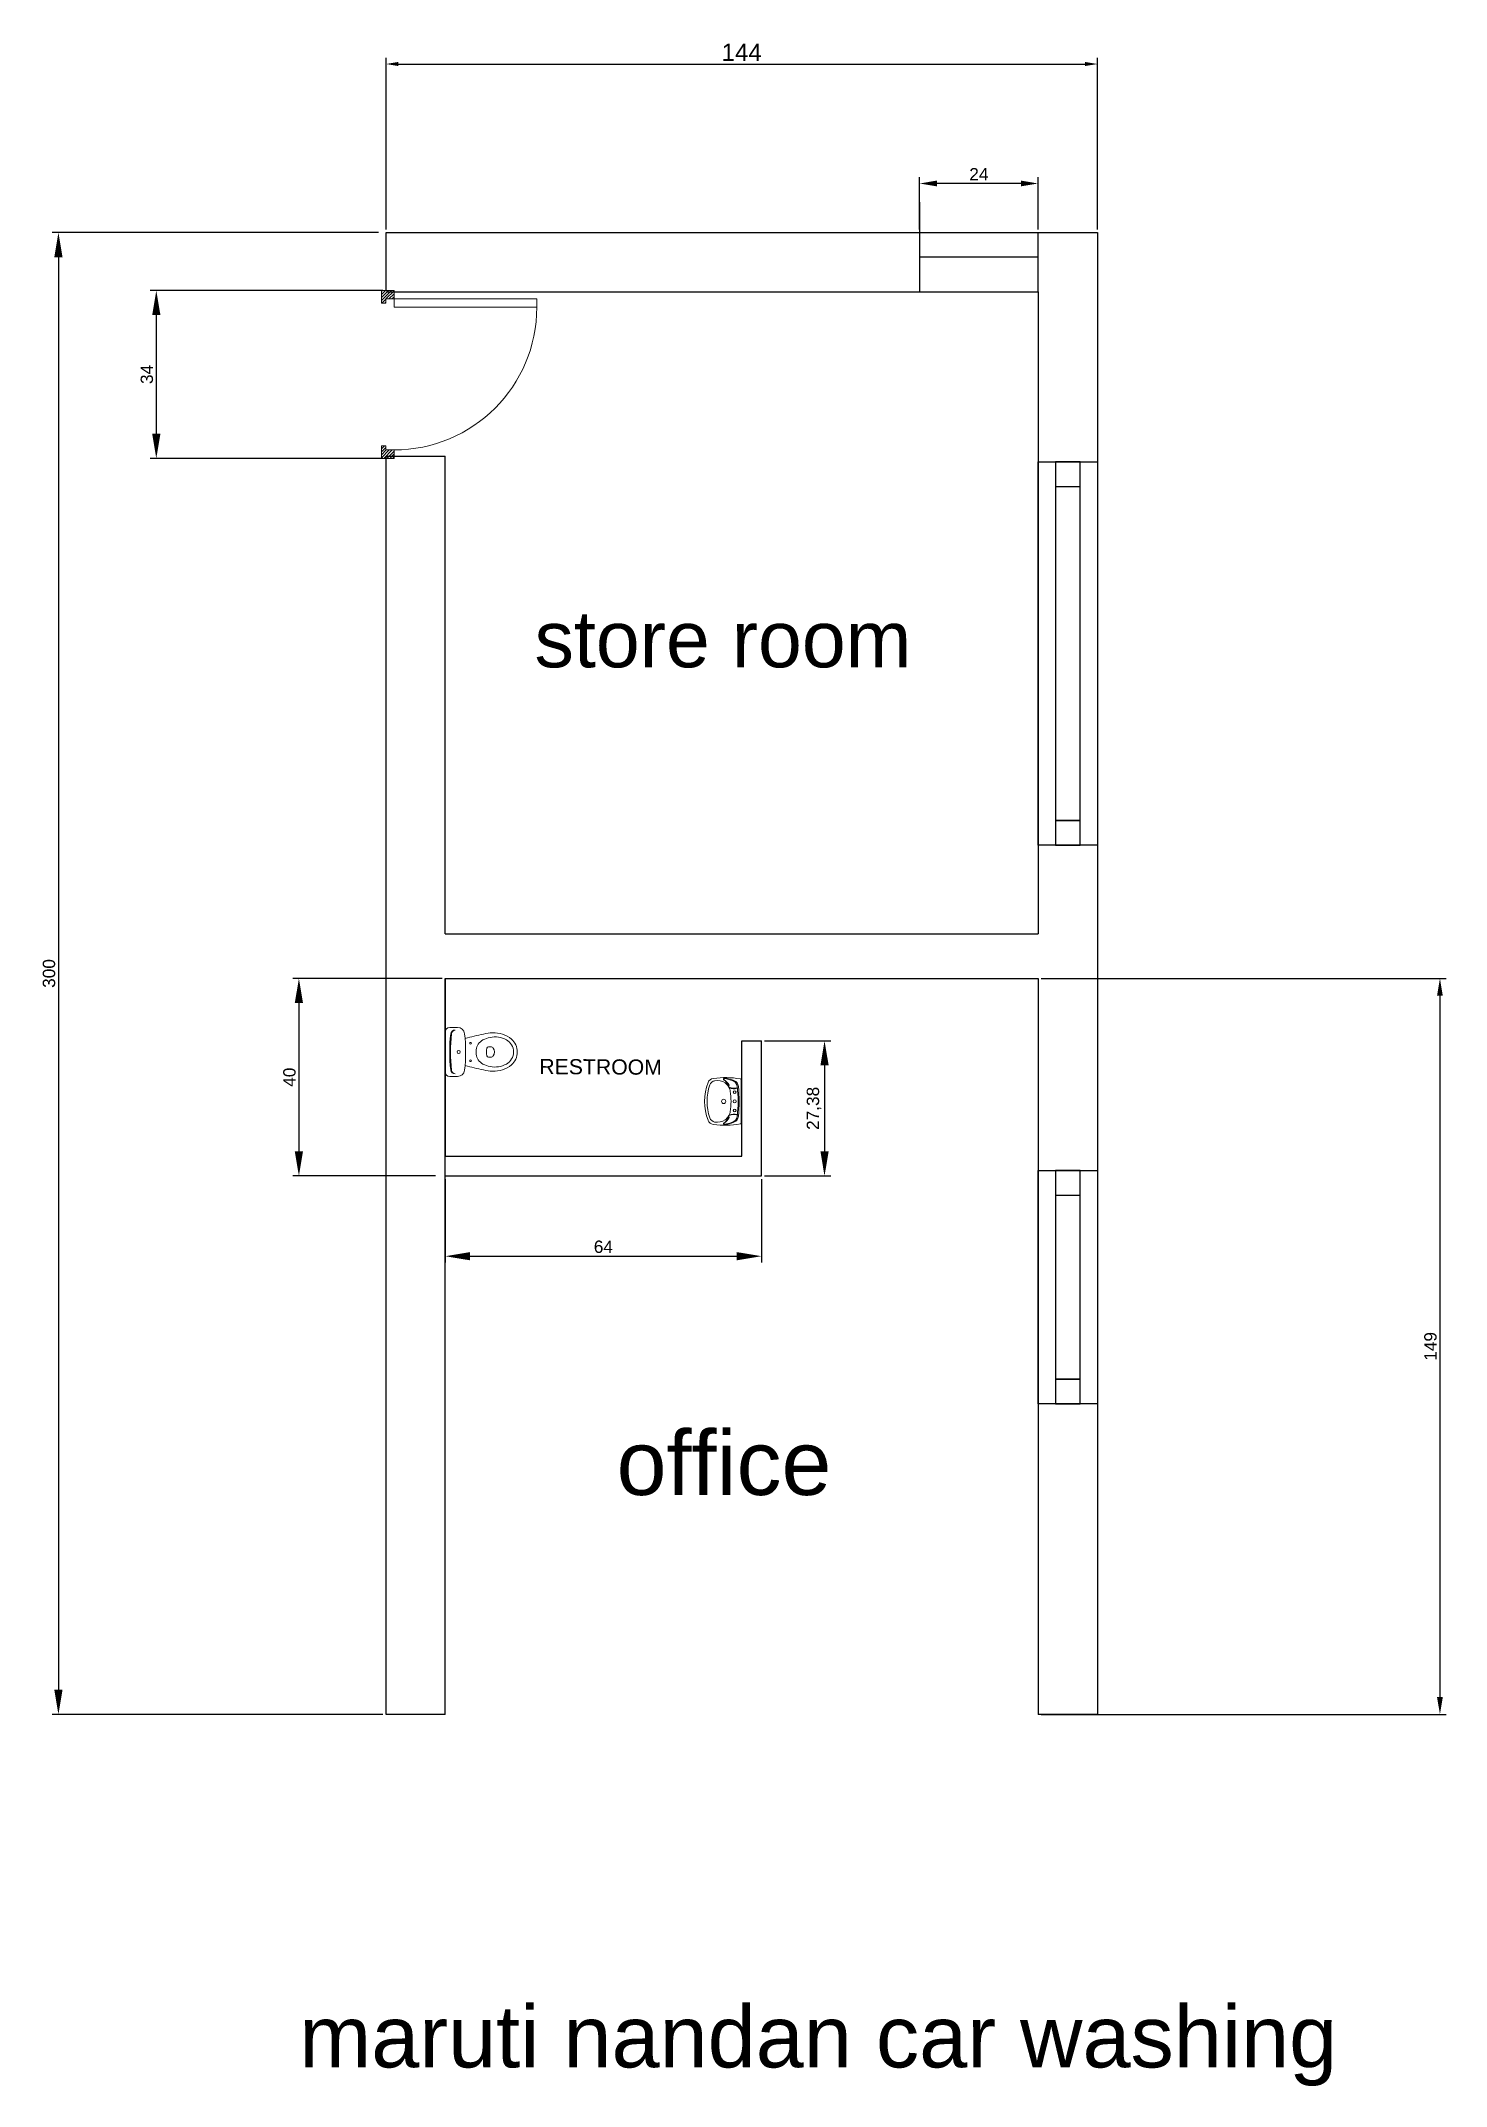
# Model space of a CAD drawing. Header units: millimetres. Extents: x 2644 to 2929, y 1571 to 1985.
import ezdxf

# ---------------------------------------------------------------- set-up
doc = ezdxf.new("R2010")
doc.units = ezdxf.units.MM
for name, color, linetype, lineweight in [('inne_gulv', 255, 'Continuous', 15), ('MOBILIARIO', 4, 'Continuous', 13), ('PUERYVENTA', 34, 'Continuous', 5), ('TEXTURA', 7, 'Continuous', 9)]:
    doc.layers.add(name, color=color, linetype=linetype, lineweight=lineweight)
doc.styles.get("Standard").update_dxf_attribs({"font": 'arial.ttf'})
doc.dimstyles.new('ISO-25', dxfattribs={"dimtxt": 2.5, "dimasz": 2.5, "dimexe": 1.25, "dimexo": 0.625, "dimtad": 1, "dimtxsty": 'Standard', "dimcen": 2.5, "dimadec": 0, "dimazin": 0, "dimtfac": 1, "dimtmove": 0, "dimatfit": 3, "dimfxl": 1, "dimarcsym": 0})

# ---------------------------------------------------------------- blocks, each defined once
blk = doc.blocks.new('*D4')
at = {"color": 0, "lineweight": -2, "transparency": 16777216}
for p, q in [((2714.18, 1946.53), (2714.18, 1981.28)), ((2716.68, 1980.03), (2855.68, 1980.03)), ((2858.18, 1946.53), (2858.18, 1981.28))]:
    blk.add_line(p, q, dxfattribs=at)
at = {"color": 0, "transparency": 16777216}
for points in [[(2716.68, 1980.45), (2716.68, 1979.62), (2714.18, 1980.03)], [(2855.68, 1980.45), (2855.68, 1979.62), (2858.18, 1980.03)]]:
    blk.add_solid(points, dxfattribs=at)
at = {"layer": 'Defpoints', "color": 0, "transparency": 16777216}
for p in [(2858.18, 1980.03), (2714.18, 1945.9), (2858.18, 1945.9)]:
    blk.add_point(p, dxfattribs=at)
at = {"color": 0, "transparency": 16777216, "insert": (2786.18, 1982.41), "char_height": 3.5, "attachment_point": 5}
blk.add_mtext('144', dxfattribs=at)
blk = doc.blocks.new('*D5')
at = {"color": 0, "lineweight": -2, "transparency": 16777216}
for p, q in [((2846.81, 1794.9), (2928.76, 1794.9)), ((2927.51, 1791.4), (2927.51, 1649.4)), ((2846.81, 1645.9), (2928.76, 1645.9))]:
    blk.add_line(p, q, dxfattribs=at)
at = {"color": 0, "transparency": 16777216}
for points in [[(2926.92, 1791.4), (2928.09, 1791.4), (2927.51, 1794.9)], [(2926.92, 1649.4), (2928.09, 1649.4), (2927.51, 1645.9)]]:
    blk.add_solid(points, dxfattribs=at)
at = {"layer": 'Defpoints', "color": 0, "transparency": 16777216}
for p in [(2846.18, 1794.9), (2846.18, 1645.9), (2927.51, 1645.9)]:
    blk.add_point(p, dxfattribs=at)
at = {"color": 0, "transparency": 16777216, "insert": (2925.6, 1720.4), "char_height": 2.5, "attachment_point": 5, "rotation": 90}
blk.add_mtext('149', dxfattribs=at)
blk = doc.blocks.new('PUERTA')
at = {"layer": 'TEXTURA', "ltscale": 0.3}
h = blk.add_hatch(dxfattribs=at)
h.set_pattern_fill('ANSI31', color=256, scale=0.1, style=0)
h.set_pattern_definition([(315, (-170.025657, 504.958743), (-0.00883883476, -0.00883883476), [])])
h.paths.add_polyline_path([(0, 0), (0.05, 0), (0.075, 0), (0.075, 0.025), (0.05, 0.025), (0.05, 0.075), (0, 0.075)])
h.paths.add_polyline_path([(0.925, 0), (1, 0), (1, 0.075), (0.95, 0.075), (0.95, 0.025), (0.925, 0.025)])
for p, q in [((0.05, 0.075), (0.05, 0.925)), ((0.1, 0.925), (0.05, 0.925)), ((0.1, 0.075), (0.1, 0.925)), ((0, 0.075), (0.05, 0.075)), ((0, 0), (0.05, 0)), ((0.1, 0.075), (0.05, 0.075)), ((1, 0.075), (0.95, 0.075))]:
    blk.add_line(p, q)
at = {"ltscale": 0.3}
for p, q in [((0.05, 0.025), (0.05, 0.125)), ((0, 0.075), (0, 0)), ((0.075, 0.025), (0.05, 0.025)), ((0.075, 0), (0.05, 0)), ((0.075, 0.025), (0.075, 0)), ((0.95, 0.025), (0.925, 0.025)), ((0.925, 0.025), (0.925, 0)), ((0.95, 0.075), (0.95, 0.025)), ((1, 0.075), (1, 0)), ((0.925, 0), (1, 0))]:
    blk.add_line(p, q, dxfattribs=at)
at = {"layer": 'TEXTURA'}
blk.add_arc((0.1, 0.075), 0.85, 0, 90, dxfattribs=at)
blk = doc.blocks.new('*D6')
at = {"color": 0, "lineweight": -2, "transparency": 16777216}
for p, q in [((2713.56, 1934.19), (2666.43, 1934.19)), ((2667.68, 1929.19), (2667.68, 1905.19)), ((2713.56, 1900.19), (2666.43, 1900.19))]:
    blk.add_line(p, q, dxfattribs=at)
at = {"color": 0, "transparency": 16777216}
for points in [[(2666.85, 1929.19), (2668.52, 1929.19), (2667.68, 1934.19)], [(2666.85, 1905.19), (2668.52, 1905.19), (2667.68, 1900.19)]]:
    blk.add_solid(points, dxfattribs=at)
at = {"layer": 'Defpoints', "color": 0, "transparency": 16777216}
for p in [(2714.18, 1934.19), (2667.68, 1900.19), (2714.18, 1900.19)]:
    blk.add_point(p, dxfattribs=at)
at = {"color": 0, "transparency": 16777216, "insert": (2665.78, 1917.19), "char_height": 2.5, "attachment_point": 5, "rotation": 90}
blk.add_mtext('34', dxfattribs=at)
blk = doc.blocks.new('gazebo multifuncional plantas_dwg_2SAINVI1-127586-Level 1')
at = {"lineweight": 9}
for p, q in [((0.04, 0.222), (0.112, 0.222)), ((0, -0.183), (0, 0.183)), ((0.413, 0.048), (0.393, 0.048)), ((0.413, -0.048), (0.393, -0.048)), ((0.04, -0.222), (0.112, -0.222))]:
    blk.add_line(p, q, dxfattribs=at)
for centre, radius in [((0.122, 0), 0.0135), ((0.122, 0), 0.0135), ((0.23, 0.08), 0.0075), ((0.23, -0.08), 0.0075)]:
    blk.add_circle(centre, radius, dxfattribs=at)
for centre, radius, start, end in [((0.04, 0.183), 0.04, 90, 180), ((0.089, 0.16), 0.04, 90, 173.7281), ((0.096, 0.16), 0.04, 100.2428, 173.7859), ((0.112, 0.159), 0.064, 6.7931, 90), ((1.54, 0), 1.5, 173.7281, 186.2719), ((1.54, 0), 1.493, 173.6755, 186.3306), ((-1.219, 0), 1.404, 353.2069, 6.7931), ((0.85, -2.286), 2.5, 101.5744, 105.544), ((0.46, 0), 0.18, 173.7581, 186.2419), ((0.396, 0.007), 0.116, 117.4027, 173.7581), ((0.458, -0.112), 0.25, 101.6195, 117.4027), ((0.476, -0.423), 0.6, 94.3794, 102.2907), ((0.676, 0), 0.3, 173.3508, 186.6492), ((0.393, 0.033), 0.015, 90, 173.3508), ((0.451, -0.079), 0.216, 60.8839, 101.6195), ((0.413, 0.018), 0.03, 36.8699, 90), ((0.44, -0.085), 0.26, 51.2869, 92.3028), ((0.389, 0), 0.06, 323.1301, 36.8699), ((0.495, 0), 0.126, 299.1161, 60.8839), ((0.495, 0), 0.16, 312.4362, 47.5638), ((0.04, -0.183), 0.04, 180, 270), ((0.089, -0.16), 0.04, 186.2719, 270), ((0.096, -0.16), 0.04, 186.2141, 259.7572), ((0.112, -0.159), 0.064, 270, 353.2069), ((0.85, 2.286), 2.5, 254.456, 258.4256), ((0.396, -0.007), 0.116, 186.2419, 242.5973), ((0.458, 0.112), 0.25, 242.5973, 258.3805), ((0.476, 0.423), 0.6, 257.7093, 265.6206), ((0.393, -0.033), 0.015, 186.6492, 270), ((0.451, 0.079), 0.216, 258.3805, 299.1161), ((0.413, -0.018), 0.03, 270, 323.1301), ((0.44, 0.085), 0.26, 267.6972, 308.7131)]:
    blk.add_arc(centre, radius, start, end, dxfattribs=at)
blk = doc.blocks.new('gazebo multifuncional plantas_dwg_2SALAVI2-127588-Level 1')
at = {"lineweight": 9}
blk.add_line((0.237, 0), (-0.237, 0), dxfattribs=at)
for centre in [(-0.1, -0.07), (0.1, -0.07)]:
    blk.add_circle(centre, 0.0152, dxfattribs=at)
for centre, radius, start, end in [((-0.237, -0.01), 0.01, 90, 170.5426), ((0.237, -0.01), 0.01, 9.4574, 90), ((0.738, -0.172), 0.998, 170.5426, 187.5672), ((0.157, -0.243), 0.419, 156.9277, 171.6269), ((0.157, -0.243), 0.411, 157.8311, 172.0169), ((-0.243, -0.186), 0.007, 172.0169, 330.7015), ((-0.105, -0.264), 0.152, 118.5852, 150.7015), ((-0.133, -0.259), 0.125, 102.8055, 145.9006), ((-0.153, -0.11), 0.0819, 95.92, 156.9277), ((-0.078, -0.259), 0.15, 145.6818, 191.3292), ((-0.155, -0.115), 0.0743, 96.0045, 157.8311), ((-0.092, -0.25), 0.133, 121.788, 145.6818), ((-0.174, -0.138), 0.00802, 36.8339, 118.5852), ((-0.159, -0.127), 0.0104, 216.8339, 335.8014), ((0, -1.588), 1.555, 83.9955, 96.0045), ((0, -1.588), 1.567, 84.08, 95.92), ((-0.152, -0.13), 0.00124, 155.7834, 0), ((-0.153, -0.045), 0.005, 16.7528, 95.6527), ((-0.265, -0.079), 0.122, 335.7834, 16.7528), ((-0.148, -0.045), 0.005, 16.3376, 95.4846), ((-0.265, -0.079), 0.127, 335.8014, 16.3376), ((-0.092, -0.25), 0.133, 98.6798, 115.0039), ((0, -0.854), 0.744, 81.3202, 98.6798), ((0, -0.19), 0.023, 90, 270), ((0, -0.07), 0.0175, 90, 270), ((0, -0.07), 0.0175, 270, 90), ((0, -0.19), 0.023, 270, 90), ((0.092, -0.25), 0.133, 64.9961, 81.3202), ((0.265, -0.079), 0.127, 163.6624, 204.1986), ((0.148, -0.045), 0.005, 84.5154, 163.6624), ((0.265, -0.079), 0.122, 163.2472, 204.2166), ((0.153, -0.045), 0.005, 84.3473, 163.2472), ((0.159, -0.127), 0.0104, 204.1986, 323.1661), ((0.152, -0.13), 0.00124, 180, 24.2166), ((0.133, -0.259), 0.125, 34.0994, 77.1945), ((0.153, -0.11), 0.0819, 23.0723, 84.08), ((0.092, -0.25), 0.133, 34.3182, 58.212), ((0.155, -0.115), 0.0743, 22.1689, 83.9955), ((0.174, -0.138), 0.00802, 61.4148, 143.1661), ((0.105, -0.264), 0.152, 29.2985, 61.4148), ((0.078, -0.259), 0.15, 348.6708, 34.3182), ((-0.157, -0.243), 0.411, 7.9831, 22.1689), ((-0.157, -0.243), 0.419, 8.3731, 23.0723), ((0.243, -0.186), 0.007, 209.2985, 7.9831), ((-0.738, -0.172), 0.998, 352.4328, 9.4574), ((-0.181, -0.295), 0.0712, 187.5672, 248.5292), ((-0.157, -0.275), 0.0697, 191.3292, 250.3622), ((0, 0.165), 0.565, 248.5292, 291.4708), ((0, 0.165), 0.537, 250.3622, 289.6378), ((0.157, -0.275), 0.0697, 289.6378, 348.6708), ((0.181, -0.295), 0.0712, 291.4708, 352.4328)]:
    blk.add_arc(centre, radius, start, end, dxfattribs=at)
blk = doc.blocks.new('*D7')
at = {"color": 0, "lineweight": -2, "transparency": 16777216}
for p, q in [((2726.18, 1754.28), (2726.18, 1737.41)), ((2790.18, 1754.28), (2790.18, 1737.41)), ((2731.18, 1738.66), (2785.18, 1738.66))]:
    blk.add_line(p, q, dxfattribs=at)
at = {"color": 0, "transparency": 16777216}
for points in [[(2731.18, 1739.49), (2731.18, 1737.83), (2726.18, 1738.66)], [(2785.18, 1739.49), (2785.18, 1737.83), (2790.18, 1738.66)]]:
    blk.add_solid(points, dxfattribs=at)
at = {"layer": 'Defpoints', "color": 0, "transparency": 16777216}
for p in [(2726.18, 1754.9), (2790.18, 1754.9), (2790.18, 1738.66)]:
    blk.add_point(p, dxfattribs=at)
at = {"color": 0, "transparency": 16777216, "insert": (2758.18, 1740.56), "char_height": 2.5, "attachment_point": 5}
blk.add_mtext('64', dxfattribs=at)
blk = doc.blocks.new('*D8')
at = {"color": 0, "lineweight": -2, "transparency": 16777216}
for p, q in [((2790.81, 1782.28), (2804.19, 1782.28)), ((2802.94, 1777.28), (2802.94, 1759.9)), ((2790.81, 1754.9), (2804.19, 1754.9))]:
    blk.add_line(p, q, dxfattribs=at)
at = {"color": 0, "transparency": 16777216}
for points in [[(2802.11, 1777.28), (2803.78, 1777.28), (2802.94, 1782.28)], [(2802.11, 1759.9), (2803.78, 1759.9), (2802.94, 1754.9)]]:
    blk.add_solid(points, dxfattribs=at)
at = {"layer": 'Defpoints', "color": 0, "transparency": 16777216}
for p in [(2790.18, 1782.28), (2790.18, 1754.9), (2802.94, 1754.9)]:
    blk.add_point(p, dxfattribs=at)
at = {"color": 0, "transparency": 16777216, "insert": (2800.82, 1768.59), "char_height": 2.5, "attachment_point": 5, "rotation": 90}
blk.add_mtext('27,38', dxfattribs=at)
blk = doc.blocks.new('*D9')
at = {"color": 0, "lineweight": -2, "transparency": 16777216}
for p, q in [((2725.56, 1794.9), (2695.3, 1794.9)), ((2696.55, 1789.9), (2696.55, 1759.9)), ((2724.22, 1754.9), (2695.3, 1754.9))]:
    blk.add_line(p, q, dxfattribs=at)
at = {"color": 0, "transparency": 16777216}
for points in [[(2695.71, 1789.9), (2697.38, 1789.9), (2696.55, 1794.9)], [(2695.71, 1759.9), (2697.38, 1759.9), (2696.55, 1754.9)]]:
    blk.add_solid(points, dxfattribs=at)
at = {"layer": 'Defpoints', "color": 0, "transparency": 16777216}
for p in [(2726.18, 1794.9), (2696.55, 1754.9), (2724.84, 1754.9)]:
    blk.add_point(p, dxfattribs=at)
at = {"color": 0, "transparency": 16777216, "insert": (2694.64, 1774.9), "char_height": 2.5, "attachment_point": 5, "rotation": 90}
blk.add_mtext('40', dxfattribs=at)
blk = doc.blocks.new('*D10')
at = {"color": 0, "lineweight": -2, "transparency": 16777216}
for p, q in [((2822.18, 1946.53), (2822.18, 1957.09)), ((2842.68, 1955.84), (2825.68, 1955.84)), ((2846.18, 1946.53), (2846.18, 1957.09))]:
    blk.add_line(p, q, dxfattribs=at)
at = {"color": 0, "transparency": 16777216}
for points in [[(2825.68, 1956.43), (2825.68, 1955.26), (2822.18, 1955.84)], [(2842.68, 1956.43), (2842.68, 1955.26), (2846.18, 1955.84)]]:
    blk.add_solid(points, dxfattribs=at)
at = {"layer": 'Defpoints', "color": 0, "transparency": 16777216}
for p in [(2822.18, 1955.84), (2822.18, 1945.9), (2846.18, 1945.9)]:
    blk.add_point(p, dxfattribs=at)
at = {"color": 0, "transparency": 16777216, "insert": (2834.18, 1957.72), "char_height": 2.5, "attachment_point": 5}
blk.add_mtext('24', dxfattribs=at)
blk = doc.blocks.new('*D11')
at = {"color": 0, "lineweight": -2, "transparency": 16777216}
for p, q in [((2712.63, 1945.9), (2646.62, 1945.9)), ((2647.87, 1940.9), (2647.87, 1650.9)), ((2713.56, 1645.9), (2646.62, 1645.9))]:
    blk.add_line(p, q, dxfattribs=at)
at = {"color": 0, "transparency": 16777216}
for points in [[(2647.03, 1940.9), (2648.7, 1940.9), (2647.87, 1945.9)], [(2647.03, 1650.9), (2648.7, 1650.9), (2647.87, 1645.9)]]:
    blk.add_solid(points, dxfattribs=at)
at = {"layer": 'Defpoints', "color": 0, "transparency": 16777216}
for p in [(2713.26, 1945.9), (2647.87, 1645.9), (2714.18, 1645.9)]:
    blk.add_point(p, dxfattribs=at)
at = {"color": 0, "transparency": 16777216, "insert": (2645.97, 1795.9), "char_height": 2.5, "attachment_point": 5, "rotation": 90}
blk.add_mtext('300', dxfattribs=at)

msp = doc.modelspace()

# ---------------------------------------------------------------- linework, layer by layer
for p, q in [((2822.154, 1952.093), (2822.154, 1933.902)), ((2714.183, 1934.132), (2714.183, 1945.902)), ((2714.183, 1945.902), (2858.183, 1945.902)), ((2846.183, 1933.902), (2846.183, 1945.902)), ((2858.183, 1945.902), (2858.183, 1645.902)), ((2846.183, 1940.902), (2822.154, 1940.902)), ((2714.183, 1933.902), (2846.183, 1933.902)), ((2846.183, 1933.902), (2846.183, 1803.902)), ((2714.183, 1645.902), (2714.183, 1900.648)), ((2714.183, 1900.648), (2726.183, 1900.648)), ((2726.183, 1803.902), (2726.183, 1900.648)), ((2726.183, 1803.902), (2846.183, 1803.902)), ((2726.183, 1645.902), (2726.183, 1794.902)), ((2726.183, 1794.902), (2846.183, 1794.902)), ((2726.183, 1794.902), (2726.183, 1758.902)), ((2846.183, 1794.902), (2846.183, 1645.902)), ((2786.183, 1758.902), (2786.183, 1782.28)), ((2786.183, 1782.28), (2790.183, 1782.28)), ((2790.183, 1754.902), (2790.183, 1782.28)), ((2726.183, 1758.902), (2786.183, 1758.902)), ((2726.183, 1754.902), (2790.183, 1754.902)), ((2726.183, 1645.902), (2714.183, 1645.902)), ((2858.183, 1645.902), (2846.183, 1645.902))]:
    msp.add_line(p, q)
at = {"layer": 'Defpoints', "color": 5}
for p, q in [((2846.183, 1899.477), (2858.183, 1899.477)), ((2846.183, 1821.882), (2846.183, 1899.477)), ((2858.183, 1899.477), (2858.183, 1821.882)), ((2849.683, 1894.477), (2849.683, 1826.882)), ((2854.683, 1826.882), (2854.683, 1894.477)), ((2849.683, 1826.882), (2854.683, 1826.882)), ((2858.183, 1821.882), (2846.183, 1821.882)), ((2846.183, 1755.986), (2858.183, 1755.986)), ((2846.183, 1708.796), (2846.183, 1755.986)), ((2858.183, 1755.986), (2858.183, 1708.796)), ((2849.683, 1750.986), (2849.683, 1713.796)), ((2854.683, 1713.796), (2854.683, 1750.986)), ((2849.683, 1713.796), (2854.683, 1713.796)), ((2858.183, 1708.796), (2846.183, 1708.796))]:
    msp.add_line(p, q, dxfattribs=at)
for points in [[(2849.683, 1894.477), (2854.683, 1894.477), (2854.683, 1899.477), (2849.683, 1899.477)], [(2849.683, 1821.882), (2854.683, 1821.882), (2854.683, 1826.882), (2849.683, 1826.882)], [(2849.683, 1750.986), (2854.683, 1750.986), (2854.683, 1755.986), (2849.683, 1755.986)], [(2849.683, 1708.796), (2854.683, 1708.796), (2854.683, 1713.796), (2849.683, 1713.796)]]:
    msp.add_lwpolyline(points, close=True, dxfattribs=at)

# ---------------------------------------------------------------- block references
at = {"layer": 'MOBILIARIO', "xscale": 22.22445800364788, "yscale": 22.22445800364788, "zscale": 22.22445800364788}
msp.add_blockref('gazebo multifuncional plantas_dwg_2SAINVI1-127586-Level 1', (2726.183, 1780.006), dxfattribs=at)
at = {"layer": 'MOBILIARIO', "xscale": -18.53600168279707, "yscale": 18.53600168279707, "zscale": 18.53600168279725, "rotation": 270}
msp.add_blockref('gazebo multifuncional plantas_dwg_2SALAVI2-127588-Level 1', (2786.051, 1770.003), dxfattribs=at)
at = {"layer": 'PUERYVENTA', "ltscale": 0.3, "xscale": 33.99650769548462, "yscale": 33.99650769548462, "zscale": 33.99650769548462, "rotation": 270}
msp.add_blockref('PUERTA', (2713.259, 1934.187), dxfattribs=at)

# ---------------------------------------------------------------- texts
at = {"attachment_point": 1}
for s, width, gutter_width, heights, insert, char_height in [('store room', 167.78854, 57.134, [69.002], (2744.237, 1869.308), 11.4268), ('office', 315.62802, 65.161, [0], (2760.842, 1703.349), 13.0321), ('maruti nandan car washing', 2224.10093, 62.639, [0], (2696.606, 1586.945), 12.52783)]:
    msp.add_mtext_dynamic_manual_height_columns(s, width=width, gutter_width=gutter_width, heights=heights, dxfattribs=dict(at, insert=insert, char_height=char_height))
at = {"layer": 'inne_gulv', "insert": (2745.222, 1778.611), "char_height": 3.0732, "width": 33.18584, "attachment_point": 1, "rotation": 359.64613}
msp.add_mtext('RESTROOM', dxfattribs=at)

# ---------------------------------------------------------------- dimensions: what is measured, and where the dimension line sits
for base, p1, p2, override, picture, middle in [((2858.183, 1980.033), (2714.183, 1945.902), (2858.183, 1945.902), {"dimtxt": 3.5}, '*D4', (2786.183, 1982.415)), ((2822.183, 1955.843), (2846.183, 1945.902), (2822.183, 1945.902), {"dimasz": 3.5}, '*D10', (2834.183, 1957.723)), ((2790.183, 1738.661), (2726.183, 1754.902), (2790.183, 1754.902), {"dimasz": 5}, '*D7', (2758.183, 1740.562))]:
    dim = msp.add_linear_dim(base=base, p1=p1, p2=p2, dimstyle='ISO-25', override=override)
    dim.commit()
    dim.dimension.update_dxf_attribs({"geometry": picture, "text_midpoint": middle})
for base, p1, p2, override, picture, middle in [((2647.868, 1645.902), (2713.259, 1945.902), (2714.183, 1645.902), {"dimasz": 5}, '*D11', (2645.966, 1795.902)), ((2667.683, 1900.191), (2714.183, 1934.187), (2714.183, 1900.191), {"dimasz": 5}, '*D6', (2665.781, 1917.189)), ((2696.546, 1754.902), (2726.183, 1794.902), (2724.845, 1754.902), {"dimasz": 5}, '*D9', (2694.645, 1774.902)), ((2927.505, 1645.902), (2846.183, 1794.902), (2846.183, 1645.902), {"dimasz": 3.5}, '*D5', (2925.604, 1720.402)), ((2802.944, 1754.902), (2790.183, 1782.28), (2790.183, 1754.902), {"dimasz": 5}, '*D8', (2800.817, 1768.591))]:
    dim = msp.add_linear_dim(base=base, p1=p1, p2=p2, angle=90, dimstyle='ISO-25', override=override)
    dim.commit()
    dim.dimension.update_dxf_attribs({"geometry": picture, "text_midpoint": middle})

doc.saveas('drawing.dxf')
